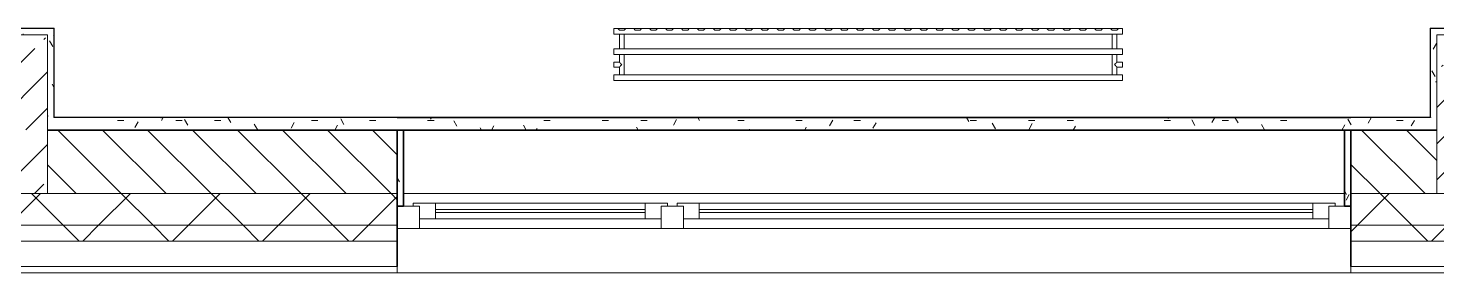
# Model space of a CAD drawing. Header units: millimetres. Extents: x 3914 to 443608, y -156176 to 78197.
# Drawn here: x 391339 to 395770, y -142677 to -141906 of the extents above; entities that cross this region are included whole.
import ezdxf

# ---------------------------------------------------------------- set-up
doc = ezdxf.new("R2010")
doc.units = ezdxf.units.MM
for name, color, linetype, lineweight in [('A-FLOR', 7, 'Continuous', 9), ('A-GLAZ', 7, 'Continuous', 9), ('A-GLAZ-1', 7, 'Continuous', 5), ('A-WALL', 7, 'Continuous', 5), ('A-WALL-1', 7, 'Continuous', 35), ('I-WALL', 7, 'Continuous', 5), ('S-COLS', 7, 'Continuous', 9), ('S-COLS-1', 7, 'Continuous', 5)]:
    doc.layers.add(name, color=color, linetype=linetype, lineweight=lineweight)
doc.layers.add('A-WALL-FNSH-1', color=9, linetype='Continuous', lineweight=5, true_color=0x808080)
doc.layers.add('M-EQPM-1', color=7, linetype='Continuous', lineweight=9, true_color=0xb2b2b2)
pattern_1 = [(45, (315419.7, -145976.68), (-141.42136, 141.42136), []), (135, (315419.7, -145976.68), (-141.42136, -141.42136), [])]
pattern_2 = [(0, (315419.7, -145976.68), (243.84, 60.96), [20.117, -162.763, 20.117, -162.763, -975.36]), (0, (315419.7, -145976.68), (243.84, 60.96), [-365.76, 20.117, -345.643, 20.117, -162.763, -426.72]), (0, (315419.7, -145976.68), (243.84, 60.96), [-914.4, 20.117, -101.803, 20.117, -284.683]), (120, (315511.14, -145946.2), (-174.71291, 180.691634), [20.117, -162.763, 20.117, -162.763, -975.36]), (120, (315511.14, -145946.2), (-174.71291, 180.691634), [-365.76, 20.117, -345.643, 20.117, -162.763, -426.72]), (120, (315511.14, -145946.2), (-174.71291, 180.691634), [-914.4, 20.117, -101.803, 20.117, -284.683]), (240, (315541.62, -145824.28), (-69.12709, -241.651634), [20.117, -162.763, 20.117, -162.763, -975.36]), (240, (315541.62, -145824.28), (-69.12709, -241.651634), [-365.76, 20.117, -345.643, 20.117, -162.763, -426.72]), (240, (315541.62, -145824.28), (-69.12709, -241.651634), [-914.4, 20.117, -101.803, 20.117, -284.683])]

# ---------------------------------------------------------------- blocks, each defined once
blk = doc.blocks.new('BSC_Колонна _Прямоугольная - 500х500-V524-Объем проектирования 3 этажа')
at = {"layer": 'S-COLS-1'}
h = blk.add_hatch(dxfattribs=at)
h.set_pattern_fill('FP_17', color=256, style=0, pattern_type=2)
h.set_pattern_definition([(45, (-75730, -3800), (-114.04925, 114.04925), []), (45, (-75615.95, -3800), (-114.04925, 114.04925), [201.613, -40.323, 6.706, -33.617])])
h.paths.add_polyline_path([(-30, -250), (250, -250), (250, 250), (-250, 250), (-250, -250), (-42.6, -250)])
for p, q in [((250, 250), (-250, 250)), ((-250, 250), (-250, -250)), ((250, -250), (250, 250)), ((-250, -250), (250, -250))]:
    blk.add_line(p, q, dxfattribs=at)
blk = doc.blocks.new('BSC_Колонна _Прямоугольная - 500х500-V525-Объем проектирования 3 этажа')
at = {"layer": 'S-COLS-1'}
h = blk.add_hatch(dxfattribs=at)
h.set_pattern_fill('FP_18', color=256, style=0, pattern_type=2)
h.set_pattern_definition([(45, (-80600, -3800), (-114.04925, 114.04925), []), (45, (-80485.95, -3800), (-114.04925, 114.04925), [201.613, -40.323, 6.706, -33.617])])
h.paths.add_polyline_path([(-250, -250), (250, -250), (250, 250), (-250, 250), (-250, -179.9)])
for p, q in [((250, 250), (-250, 250)), ((-250, 250), (-250, -250)), ((250, -250), (250, 250)), ((-250, -250), (250, -250))]:
    blk.add_line(p, q, dxfattribs=at)
blk = doc.blocks.new('120_Окно_СКБ_2Ст - 120_Окно_СКБ_2Ст 3000х2500 _мал_створка слева_-22809161-Объем проектирования 3 этажа')
at = {"layer": 'A-GLAZ'}
for p, q in [((-1500, -75), (-1500, -5)), ((-1500, -5), (-1430, -5)), ((-1430, -5), (-1430, -75)), ((600, -35), (-1430, -35)), ((-1430, -35), (-1430, -75)), ((-1380, -85), (-1380, -35)), ((550, -85), (550, -35)), ((600, -75), (600, -5)), ((600, -5), (670, -5)), ((600, -75), (600, -35)), ((670, -5), (670, -75)), ((1430, -35), (670, -35)), ((670, -35), (670, -75)), ((720, -85), (720, -35)), ((1380, -85), (1380, -35)), ((1430, -75), (1430, -5)), ((1430, -5), (1500, -5)), ((1430, -75), (1430, -35)), ((1500, -5), (1500, -75)), ((-1430, -75), (-1500, -75)), ((-1430, -75), (-1450, -75)), ((-1450, -75), (-1450, -85)), ((-1450, -85), (620, -85)), ((620, -85), (-1450, -85)), ((670, -75), (600, -75)), ((620, -75), (600, -75)), ((620, -85), (620, -75)), ((670, -75), (650, -75)), ((650, -75), (650, -85)), ((650, -85), (1450, -85)), ((1450, -85), (650, -85)), ((1500, -75), (1430, -75)), ((1450, -75), (1430, -75)), ((1450, -85), (1450, -75))]:
    blk.add_line(p, q, dxfattribs=at)
at = {"layer": 'A-GLAZ-1'}
for p, q in [((1500, -5), (-1500, -5)), ((-1480, -75), (-1450, -75)), ((-1380, -55), (550, -55)), ((550, -65), (-1380, -65)), ((620, -75), (650, -75)), ((720, -55), (1380, -55)), ((1380, -65), (720, -65)), ((1450, -75), (1480, -75))]:
    blk.add_line(p, q, dxfattribs=at)
blk = doc.blocks.new('radiator_prado_classic_z_tip_30_po exemplyaru - Classic Z Тип 30-500-V671-Объем проектирования 3 этажа')
at = {"layer": 'M-EQPM-1'}
for p, q in [((0, 228), (0, 210)), ((1600, 228), (0, 228)), ((0, 210), (0, 228)), ((0, 228), (12.5, 228)), ((12.5, 228), (37.5, 228)), ((37.5, 228), (12.5, 228)), ((12.5, 228), (37.5, 228)), ((12.5, 228), (17.5, 223)), ((12.5, 228), (17.5, 223)), ((32.5, 223), (17.5, 223)), ((17.5, 223), (32.5, 223)), ((32.5, 223), (37.5, 228)), ((37.5, 228), (32.5, 223)), ((37.5, 228), (62.5, 228)), ((62.5, 228), (87.5, 228)), ((87.5, 228), (62.5, 228)), ((62.5, 228), (87.5, 228)), ((62.5, 228), (67.5, 223)), ((62.5, 228), (67.5, 223)), ((82.5, 223), (67.5, 223)), ((67.5, 223), (82.5, 223)), ((82.5, 223), (87.5, 228)), ((87.5, 228), (82.5, 223)), ((87.5, 228), (112.5, 228)), ((112.5, 228), (137.5, 228)), ((137.5, 228), (112.5, 228)), ((112.5, 228), (137.5, 228)), ((112.5, 228), (117.5, 223)), ((112.5, 228), (117.5, 223)), ((132.5, 223), (117.5, 223)), ((117.5, 223), (132.5, 223)), ((132.5, 223), (137.5, 228)), ((137.5, 228), (132.5, 223)), ((137.5, 228), (162.5, 228)), ((162.5, 228), (187.5, 228)), ((187.5, 228), (162.5, 228)), ((162.5, 228), (187.5, 228)), ((162.5, 228), (167.5, 223)), ((162.5, 228), (167.5, 223)), ((182.5, 223), (167.5, 223)), ((167.5, 223), (182.5, 223)), ((182.5, 223), (187.5, 228)), ((187.5, 228), (182.5, 223)), ((189, 228), (212.5, 228)), ((212.5, 228), (237.5, 228)), ((237.5, 228), (212.5, 228)), ((212.5, 228), (237.5, 228)), ((212.5, 228), (217.5, 223)), ((212.5, 228), (217.5, 223)), ((232.5, 223), (217.5, 223)), ((217.5, 223), (232.5, 223)), ((232.5, 223), (237.5, 228)), ((237.5, 228), (232.5, 223)), ((237.5, 228), (262.5, 228)), ((262.5, 228), (287.5, 228)), ((287.5, 228), (262.5, 228)), ((262.5, 228), (287.5, 228)), ((262.5, 228), (267.5, 223)), ((262.5, 228), (267.5, 223)), ((282.5, 223), (267.5, 223)), ((267.5, 223), (282.5, 223)), ((282.5, 223), (287.5, 228)), ((287.5, 228), (282.5, 223)), ((287.5, 228), (312.5, 228)), ((312.5, 228), (337.5, 228)), ((337.5, 228), (312.5, 228)), ((312.5, 228), (337.5, 228)), ((312.5, 228), (317.5, 223)), ((312.5, 228), (317.5, 223)), ((332.5, 223), (317.5, 223)), ((317.5, 223), (332.5, 223)), ((332.5, 223), (337.5, 228)), ((337.5, 228), (332.5, 223)), ((337.5, 228), (362.5, 228)), ((362.5, 228), (387.5, 228)), ((387.5, 228), (362.5, 228)), ((362.5, 228), (387.5, 228)), ((362.5, 228), (367.5, 223)), ((362.5, 228), (367.5, 223)), ((382.5, 223), (367.5, 223)), ((367.5, 223), (382.5, 223)), ((382.5, 223), (387.5, 228)), ((387.5, 228), (382.5, 223)), ((387.5, 228), (412.5, 228)), ((412.5, 228), (437.5, 228)), ((437.5, 228), (412.5, 228)), ((412.5, 228), (437.5, 228)), ((412.5, 228), (417.5, 223)), ((412.5, 228), (417.5, 223)), ((432.5, 223), (417.5, 223)), ((417.5, 223), (432.5, 223)), ((432.5, 223), (437.5, 228)), ((437.5, 228), (432.5, 223)), ((437.5, 228), (462.5, 228)), ((462.5, 228), (487.5, 228)), ((487.5, 228), (462.5, 228)), ((462.5, 228), (487.5, 228)), ((462.5, 228), (467.5, 223)), ((462.5, 228), (467.5, 223)), ((482.5, 223), (467.5, 223)), ((467.5, 223), (482.5, 223)), ((482.5, 223), (487.5, 228)), ((487.5, 228), (482.5, 223)), ((487.5, 228), (512.5, 228)), ((512.5, 228), (537.5, 228)), ((537.5, 228), (512.5, 228)), ((512.5, 228), (537.5, 228)), ((512.5, 228), (517.5, 223)), ((512.5, 228), (517.5, 223)), ((532.5, 223), (517.5, 223)), ((517.5, 223), (532.5, 223)), ((532.5, 223), (537.5, 228)), ((537.5, 228), (532.5, 223)), ((537.5, 228), (562.5, 228)), ((562.5, 228), (587.5, 228)), ((587.5, 228), (562.5, 228)), ((562.5, 228), (587.5, 228)), ((562.5, 228), (567.5, 223)), ((562.5, 228), (567.5, 223)), ((582.5, 223), (567.5, 223)), ((567.5, 223), (582.5, 223)), ((582.5, 223), (587.5, 228)), ((587.5, 228), (582.5, 223)), ((587.5, 228), (612.5, 228)), ((612.5, 228), (637.5, 228)), ((637.5, 228), (612.5, 228)), ((612.5, 228), (637.5, 228)), ((612.5, 228), (617.5, 223)), ((612.5, 228), (617.5, 223)), ((632.5, 223), (617.5, 223)), ((617.5, 223), (632.5, 223)), ((632.5, 223), (637.5, 228)), ((637.5, 228), (632.5, 223)), ((637.5, 228), (662.5, 228)), ((662.5, 228), (687.5, 228)), ((687.5, 228), (662.5, 228)), ((662.5, 228), (687.5, 228)), ((662.5, 228), (667.5, 223)), ((662.5, 228), (667.5, 223)), ((682.5, 223), (667.5, 223)), ((667.5, 223), (682.5, 223)), ((682.5, 223), (687.5, 228)), ((687.5, 228), (682.5, 223)), ((687.5, 228), (712.5, 228)), ((712.5, 228), (737.5, 228)), ((737.5, 228), (712.5, 228)), ((712.5, 228), (737.5, 228)), ((712.5, 228), (717.5, 223)), ((712.5, 228), (717.5, 223)), ((732.5, 223), (717.5, 223)), ((717.5, 223), (732.5, 223)), ((732.5, 223), (737.5, 228)), ((737.5, 228), (732.5, 223)), ((737.5, 228), (762.5, 228)), ((762.5, 228), (787.5, 228)), ((787.5, 228), (762.5, 228)), ((762.5, 228), (787.5, 228)), ((762.5, 228), (767.5, 223)), ((762.5, 228), (767.5, 223)), ((782.5, 223), (767.5, 223)), ((767.5, 223), (782.5, 223)), ((782.5, 223), (787.5, 228)), ((787.5, 228), (782.5, 223)), ((787.5, 228), (812.5, 228)), ((812.5, 228), (837.5, 228)), ((837.5, 228), (812.5, 228)), ((812.5, 228), (837.5, 228)), ((812.5, 228), (817.5, 223)), ((812.5, 228), (817.5, 223)), ((832.5, 223), (817.5, 223)), ((817.5, 223), (832.5, 223)), ((832.5, 223), (837.5, 228)), ((837.5, 228), (832.5, 223)), ((837.5, 228), (862.5, 228)), ((862.5, 228), (887.5, 228)), ((887.5, 228), (862.5, 228)), ((862.5, 228), (887.5, 228)), ((862.5, 228), (867.5, 223)), ((862.5, 228), (867.5, 223)), ((882.5, 223), (867.5, 223)), ((867.5, 223), (882.5, 223)), ((882.5, 223), (887.5, 228)), ((887.5, 228), (882.5, 223)), ((887.5, 228), (912.5, 228)), ((912.5, 228), (937.5, 228)), ((937.5, 228), (912.5, 228)), ((912.5, 228), (937.5, 228)), ((912.5, 228), (917.5, 223)), ((912.5, 228), (917.5, 223)), ((932.5, 223), (917.5, 223)), ((917.5, 223), (932.5, 223)), ((932.5, 223), (937.5, 228)), ((937.5, 228), (932.5, 223)), ((937.5, 228), (962.5, 228)), ((962.5, 228), (987.5, 228)), ((987.5, 228), (962.5, 228)), ((962.5, 228), (987.5, 228)), ((962.5, 228), (967.5, 223)), ((962.5, 228), (967.5, 223)), ((982.5, 223), (967.5, 223)), ((967.5, 223), (982.5, 223)), ((982.5, 223), (987.5, 228)), ((987.5, 228), (982.5, 223)), ((987.5, 228), (1012.5, 228)), ((1012.5, 228), (1037.5, 228)), ((1037.5, 228), (1012.5, 228)), ((1012.5, 228), (1037.5, 228)), ((1012.5, 228), (1017.5, 223)), ((1012.5, 228), (1017.5, 223)), ((1032.5, 223), (1017.5, 223)), ((1017.5, 223), (1032.5, 223)), ((1032.5, 223), (1037.5, 228)), ((1037.5, 228), (1032.5, 223)), ((1037.5, 228), (1062.5, 228)), ((1062.5, 228), (1087.5, 228)), ((1087.5, 228), (1062.5, 228)), ((1062.5, 228), (1087.5, 228)), ((1062.5, 228), (1067.5, 223)), ((1062.5, 228), (1067.5, 223)), ((1082.5, 223), (1067.5, 223)), ((1067.5, 223), (1082.5, 223)), ((1082.5, 223), (1087.5, 228)), ((1087.5, 228), (1082.5, 223)), ((1087.5, 228), (1112.5, 228)), ((1112.5, 228), (1137.5, 228)), ((1137.5, 228), (1112.5, 228)), ((1112.5, 228), (1137.5, 228)), ((1112.5, 228), (1117.5, 223)), ((1112.5, 228), (1117.5, 223)), ((1132.5, 223), (1117.5, 223)), ((1117.5, 223), (1132.5, 223)), ((1132.5, 223), (1137.5, 228)), ((1137.5, 228), (1132.5, 223)), ((1137.5, 228), (1162.5, 228)), ((1162.5, 228), (1187.5, 228)), ((1187.5, 228), (1162.5, 228)), ((1162.5, 228), (1187.5, 228)), ((1162.5, 228), (1167.5, 223)), ((1162.5, 228), (1167.5, 223)), ((1182.5, 223), (1167.5, 223)), ((1167.5, 223), (1182.5, 223)), ((1182.5, 223), (1187.5, 228)), ((1187.5, 228), (1182.5, 223)), ((1187.5, 228), (1212.5, 228)), ((1212.5, 228), (1237.5, 228)), ((1237.5, 228), (1212.5, 228)), ((1212.5, 228), (1237.5, 228)), ((1212.5, 228), (1217.5, 223)), ((1212.5, 228), (1217.5, 223)), ((1232.5, 223), (1217.5, 223)), ((1217.5, 223), (1232.5, 223)), ((1232.5, 223), (1237.5, 228)), ((1237.5, 228), (1232.5, 223)), ((1237.5, 228), (1262.5, 228)), ((1262.5, 228), (1287.5, 228)), ((1287.5, 228), (1262.5, 228)), ((1262.5, 228), (1287.5, 228)), ((1262.5, 228), (1267.5, 223)), ((1262.5, 228), (1267.5, 223)), ((1282.5, 223), (1267.5, 223)), ((1267.5, 223), (1282.5, 223)), ((1282.5, 223), (1287.5, 228)), ((1287.5, 228), (1282.5, 223)), ((1287.5, 228), (1312.5, 228)), ((1312.5, 228), (1337.5, 228)), ((1337.5, 228), (1312.5, 228)), ((1312.5, 228), (1337.5, 228)), ((1312.5, 228), (1317.5, 223)), ((1312.5, 228), (1317.5, 223)), ((1332.5, 223), (1317.5, 223)), ((1317.5, 223), (1332.5, 223)), ((1332.5, 223), (1337.5, 228)), ((1337.5, 228), (1332.5, 223)), ((1337.5, 228), (1362.5, 228)), ((1362.5, 228), (1387.5, 228)), ((1387.5, 228), (1362.5, 228)), ((1362.5, 228), (1387.5, 228)), ((1362.5, 228), (1367.5, 223)), ((1362.5, 228), (1367.5, 223)), ((1382.5, 223), (1367.5, 223)), ((1367.5, 223), (1382.5, 223)), ((1382.5, 223), (1387.5, 228)), ((1387.5, 228), (1382.5, 223)), ((1387.5, 228), (1412.5, 228)), ((1412.5, 228), (1437.5, 228)), ((1437.5, 228), (1412.5, 228)), ((1412.5, 228), (1437.5, 228)), ((1412.5, 228), (1417.5, 223)), ((1412.5, 228), (1417.5, 223)), ((1432.5, 223), (1417.5, 223)), ((1417.5, 223), (1432.5, 223)), ((1432.5, 223), (1437.5, 228)), ((1437.5, 228), (1432.5, 223)), ((1437.5, 228), (1462.5, 228)), ((1462.5, 228), (1487.5, 228)), ((1487.5, 228), (1462.5, 228)), ((1462.5, 228), (1487.5, 228)), ((1462.5, 228), (1467.5, 223)), ((1462.5, 228), (1467.5, 223)), ((1482.5, 223), (1467.5, 223)), ((1467.5, 223), (1482.5, 223)), ((1482.5, 223), (1487.5, 228)), ((1487.5, 228), (1482.5, 223)), ((1487.5, 228), (1512.5, 228)), ((1512.5, 228), (1537.5, 228)), ((1537.5, 228), (1512.5, 228)), ((1512.5, 228), (1537.5, 228)), ((1512.5, 228), (1517.5, 223)), ((1512.5, 228), (1517.5, 223)), ((1532.5, 223), (1517.5, 223)), ((1517.5, 223), (1532.5, 223)), ((1532.5, 223), (1537.5, 228)), ((1537.5, 228), (1532.5, 223)), ((1537.5, 228), (1562.5, 228)), ((1562.5, 228), (1587.5, 228)), ((1587.5, 228), (1562.5, 228)), ((1562.5, 228), (1587.5, 228)), ((1562.5, 228), (1567.5, 223)), ((1562.5, 228), (1567.5, 223)), ((1582.5, 223), (1567.5, 223)), ((1567.5, 223), (1582.5, 223)), ((1582.5, 223), (1587.5, 228)), ((1587.5, 228), (1582.5, 223)), ((1587.5, 228), (1600, 228)), ((1600, 210), (1600, 228)), ((1600, 228), (1600, 210)), ((0, 210), (1600, 210)), ((17.8, 210), (0, 210)), ((17.5, 210), (17.5, 164)), ((17.5, 210), (17.5, 164)), ((17.8, 210), (17.5, 210)), ((17.5, 210), (17.8, 210)), ((17.8, 210), (17.5, 210)), ((17.5, 210), (32.5, 210)), ((19.7, 210), (17.8, 210)), ((17.8, 210), (19.7, 210)), ((32.2, 210), (17.8, 210)), ((21.2, 210), (19.7, 210)), ((19.7, 210), (25, 210)), ((32.2, 210), (21.2, 210)), ((25, 210), (28.7, 210)), ((28.7, 210), (32.2, 210)), ((32.5, 210), (32.2, 210)), ((32.2, 210), (32.5, 210)), ((32.5, 210), (32.2, 210)), ((1567.8, 210), (32.2, 210)), ((32.5, 164), (32.5, 210)), ((32.5, 164), (32.5, 210)), ((1567.5, 210), (1567.5, 164)), ((1567.5, 210), (1567.5, 164)), ((1567.8, 210), (1567.5, 210)), ((1567.5, 210), (1582.5, 210)), ((1567.8, 210), (1567.5, 210)), ((1567.5, 210), (1567.8, 210)), ((1582.2, 210), (1567.8, 210)), ((1568.5, 210), (1567.8, 210)), ((1567.8, 210), (1569.7, 210)), ((1582.2, 210), (1568.5, 210)), ((1569.7, 210), (1571.2, 210)), ((1571.2, 210), (1573.1, 210)), ((1573.1, 210), (1575, 210)), ((1575, 210), (1576.9, 210)), ((1576.9, 210), (1578.7, 210)), ((1578.7, 210), (1580.3, 210)), ((1580.3, 210), (1581.5, 210)), ((1581.5, 210), (1582.2, 210)), ((1582.5, 210), (1582.2, 210)), ((1582.5, 210), (1582.2, 210)), ((1582.2, 210), (1582.5, 210)), ((1600, 210), (1582.2, 210)), ((1582.5, 164), (1582.5, 210)), ((1582.5, 164), (1582.5, 210)), ((1600, 164), (0, 164)), ((0, 164), (0, 146)), ((0, 146), (0, 164)), ((0, 164), (17.8, 164)), ((0, 146), (1600, 146)), ((18.5, 146), (0, 146)), ((17.8, 164), (17.5, 164)), ((17.5, 164), (17.8, 164)), ((17.8, 164), (17.5, 164)), ((17.5, 164), (32.5, 164)), ((17.5, 146), (17.5, 121.5)), ((17.5, 146), (17.5, 121.5)), ((17.5, 146), (18.5, 146)), ((18.5, 146), (17.5, 146)), ((17.5, 146), (18.5, 146)), ((32.5, 146), (17.5, 146)), ((32.2, 164), (17.8, 164)), ((17.8, 164), (32.2, 164)), ((32.2, 164), (17.8, 164)), ((18.5, 146), (32.2, 146)), ((21.2, 146), (18.5, 146)), ((18.5, 146), (32.2, 146)), ((25, 146), (21.2, 146)), ((30.3, 146), (25, 146)), ((32.2, 146), (30.3, 146)), ((32.5, 164), (32.2, 164)), ((32.2, 164), (32.5, 164)), ((32.5, 164), (32.2, 164)), ((32.2, 164), (1567.8, 164)), ((32.2, 146), (32.5, 146)), ((32.5, 146), (32.2, 146)), ((32.2, 146), (32.5, 146)), ((1567.8, 146), (32.2, 146)), ((32.5, 82), (32.5, 146)), ((32.5, 82), (32.5, 146)), ((1567.8, 164), (1567.5, 164)), ((1567.5, 164), (1582.5, 164)), ((1567.8, 164), (1567.5, 164)), ((1567.5, 164), (1567.8, 164)), ((1567.5, 146), (1567.5, 82)), ((1567.5, 146), (1567.5, 82)), ((1567.5, 146), (1567.8, 146)), ((1582.5, 146), (1567.5, 146)), ((1567.5, 146), (1567.8, 146)), ((1567.8, 146), (1567.5, 146)), ((1582.2, 164), (1567.8, 164)), ((1573.1, 164), (1567.8, 164)), ((1567.8, 164), (1568.5, 164)), ((1567.8, 146), (1581.5, 146)), ((1567.8, 146), (1581.5, 146)), ((1568.5, 146), (1567.8, 146)), ((1568.5, 164), (1571.2, 164)), ((1571.2, 146), (1568.5, 146)), ((1571.2, 164), (1573.1, 164)), ((1581.5, 146), (1571.2, 146)), ((1578.7, 164), (1573.1, 164)), ((1573.1, 164), (1576.9, 164)), ((1576.9, 164), (1580.3, 164)), ((1582.2, 164), (1578.7, 164)), ((1580.3, 164), (1582.2, 164)), ((1581.5, 146), (1582.5, 146)), ((1581.5, 146), (1582.5, 146)), ((1582.5, 146), (1581.5, 146)), ((1600, 146), (1581.5, 146)), ((1582.5, 164), (1582.2, 164)), ((1582.5, 164), (1582.2, 164)), ((1582.2, 164), (1582.5, 164)), ((1582.2, 164), (1600, 164)), ((1582.5, 121.5), (1582.5, 146)), ((1582.5, 121.5), (1582.5, 146)), ((1600, 146), (1600, 164)), ((1600, 164), (1600, 146)), ((17.5, 121.5), (0, 121.5)), ((17.5, 121.5), (0, 121.5)), ((0, 121.5), (0, 120.5)), ((0, 106.5), (0, 121.5)), ((0, 120.5), (0, 107.5)), ((0, 120.5), (0, 119.3)), ((0, 114), (0, 120.5)), ((0, 120.5), (0, 120.5)), ((0, 119.3), (0, 117.8)), ((0, 117.8), (0, 114)), ((0, 114), (0, 110.3)), ((0, 107.5), (0, 114)), ((0, 110.3), (0, 108.7)), ((0, 108.7), (0, 107.5)), ((0, 107.5), (0, 106.5)), ((0, 107.5), (0, 107.5)), ((0, 106.5), (17.5, 106.5)), ((0, 106.5), (17.5, 106.5)), ((17.5, 106.5), (17.5, 82)), ((17.5, 106.5), (17.5, 82)), ((1600, 121.5), (1582.5, 121.5)), ((1600, 121.5), (1582.5, 121.5)), ((1582.5, 82), (1582.5, 106.5)), ((1582.5, 106.5), (1600, 106.5)), ((1582.5, 82), (1582.5, 106.5)), ((1582.5, 106.5), (1600, 106.5)), ((1600, 121.5), (1600, 106.5)), ((1600, 120.5), (1600, 121.5)), ((1600, 121.5), (1600, 120.5)), ((1600, 120.5), (1600, 121.5)), ((1600, 107.5), (1600, 120.5)), ((1600, 120.5), (1600, 107.5)), ((1600, 107.5), (1600, 120.5)), ((1600, 106.5), (1600, 107.5)), ((1600, 107.5), (1600, 106.5)), ((1600, 106.5), (1600, 107.5)), ((1600, 82), (0, 82)), ((0, 82), (0, 64)), ((0, 64), (0, 82)), ((0, 82), (18.5, 82)), ((1600, 64), (0, 64)), ((0, 64), (1600, 64)), ((18.5, 82), (17.5, 82)), ((17.5, 82), (18.5, 82)), ((18.5, 82), (17.5, 82)), ((17.5, 82), (32.5, 82)), ((30.3, 82), (18.5, 82)), ((18.5, 82), (19.7, 82)), ((32.2, 82), (18.5, 82)), ((19.7, 82), (32.2, 82)), ((32.2, 82), (30.3, 82)), ((32.5, 82), (32.2, 82)), ((32.2, 82), (32.5, 82)), ((32.5, 82), (32.2, 82)), ((32.2, 82), (1567.8, 82)), ((1567.8, 82), (1567.5, 82)), ((1567.5, 82), (1582.5, 82)), ((1567.8, 82), (1567.5, 82)), ((1567.5, 82), (1567.8, 82)), ((1581.5, 82), (1567.8, 82)), ((1580.3, 82), (1567.8, 82)), ((1567.8, 82), (1571.2, 82)), ((1571.2, 82), (1576.9, 82)), ((1576.9, 82), (1580.3, 82)), ((1581.5, 82), (1580.3, 82)), ((1580.3, 82), (1581.5, 82)), ((1582.5, 82), (1581.5, 82)), ((1582.5, 82), (1581.5, 82)), ((1581.5, 82), (1582.5, 82)), ((1581.5, 82), (1600, 82)), ((1600, 64), (1600, 82)), ((1600, 82), (1600, 64))]:
    blk.add_line(p, q, dxfattribs=at)
for points, knots in [([(18.5, 120.5), (18.4, 120.6), (18.3, 120.7), (18.1, 120.9), (17.9, 121.1), (17.8, 121.2), (17.7, 121.3), (17.5, 121.5), (17.5, 121.5), (17.5, 121.5)], [0.7142857, 0.7142857, 0.7142857, 0.7142857, 0.75, 0.7857143, 0.8214286, 0.8571429, 0.8928571, 0.9285714, 1, 1, 1, 1]), ([(17.5, 121.5), (17.5, 121.5), (17.5, 121.5), (17.7, 121.3), (17.8, 121.2), (17.9, 121.1), (18.1, 120.9), (18.3, 120.7), (18.4, 120.6), (18.5, 120.5)], [0, 0, 0, 0, 0.0714286, 0.1071429, 0.1428571, 0.1785714, 0.2142857, 0.25, 0.2857143, 0.2857143, 0.2857143, 0.2857143]), ([(17.5, 121.5), (17.5, 121.5), (17.5, 121.5), (17.7, 121.3), (17.8, 121.2), (17.9, 121.1), (18.1, 120.9), (18.3, 120.7), (18.4, 120.6), (18.5, 120.5)], [0, 0, 0, 0, 0.0714286, 0.1071429, 0.1428571, 0.1785714, 0.2142857, 0.25, 0.2857143, 0.2857143, 0.2857143, 0.2857143]), ([(25, 114), (24.5, 114.5), (23.6, 115.4), (22.4, 116.6), (21.6, 117.4), (21.1, 117.9), (20.8, 118.2), (20.5, 118.5), (20.2, 118.8), (19.8, 119.1), (19.6, 119.4), (19.3, 119.7), (19, 120), (18.7, 120.3), (18.5, 120.5), (18.3, 120.7), (18.1, 120.9), (17.9, 121.1), (17.8, 121.2), (17.7, 121.3), (17.5, 121.5), (17.5, 121.5), (17.5, 121.5)], [0, 0, 0, 0, 0.142857, 0.285714, 0.357143, 0.392857, 0.428571, 0.464286, 0.5, 0.535714, 0.571429, 0.607143, 0.642857, 0.678571, 0.714286, 0.75, 0.785714, 0.821429, 0.857143, 0.892857, 0.928571, 1, 1, 1, 1]), ([(17.5, 106.5), (17.5, 106.5), (17.5, 106.5), (17.7, 106.7), (17.8, 106.8), (17.9, 106.9), (18.1, 107.1), (18.3, 107.3), (18.5, 107.5), (18.7, 107.7), (19, 108), (19.3, 108.3), (19.6, 108.6), (19.8, 108.9), (20.3, 109.3), (20.7, 109.7), (21.1, 110.1), (21.6, 110.6), (22.4, 111.4), (23.6, 112.6), (24.5, 113.5), (25, 114)], [0, 0, 0, 0, 0.071429, 0.107143, 0.142857, 0.178571, 0.214286, 0.25, 0.285714, 0.321429, 0.357143, 0.392857, 0.428571, 0.464286, 0.5, 0.571429, 0.607143, 0.642857, 0.714286, 0.857143, 1, 1, 1, 1]), ([(17.5, 106.5), (17.5, 106.5), (17.5, 106.5), (17.7, 106.7), (17.8, 106.8), (17.9, 106.9), (18.1, 107.1), (18.3, 107.3), (18.4, 107.4), (18.5, 107.5)], [0, 0, 0, 0, 0.0714286, 0.1071429, 0.1428571, 0.1785714, 0.2142857, 0.25, 0.2857143, 0.2857143, 0.2857143, 0.2857143]), ([(18.5, 107.5), (18.4, 107.4), (18.3, 107.3), (18.1, 107.1), (17.9, 106.9), (17.8, 106.8), (17.7, 106.7), (17.5, 106.5), (17.5, 106.5), (17.5, 106.5)], [0.7142857, 0.7142857, 0.7142857, 0.7142857, 0.75, 0.7857143, 0.8214286, 0.8571429, 0.8928571, 0.9285714, 1, 1, 1, 1]), ([(18.5, 107.5), (18.4, 107.4), (18.3, 107.3), (18.1, 107.1), (17.9, 106.9), (17.8, 106.8), (17.7, 106.7), (17.5, 106.5), (17.5, 106.5), (17.5, 106.5)], [0.7142857, 0.7142857, 0.7142857, 0.7142857, 0.75, 0.7857143, 0.8214286, 0.8571429, 0.8928571, 0.9285714, 1, 1, 1, 1]), ([(22.1, 116.9), (21.9, 117.1), (21.6, 117.4), (21.1, 117.9), (20.8, 118.2), (20.5, 118.5), (20.2, 118.8), (19.9, 119.2), (19.7, 119.3), (19.6, 119.4)], [0.2857143, 0.2857143, 0.2857143, 0.2857143, 0.3571429, 0.3928571, 0.4285714, 0.4642857, 0.5, 0.5357143, 0.5714286, 0.5714286, 0.5714286, 0.5714286]), ([(19.6, 119.4), (19.7, 119.3), (19.9, 119.2), (20.3, 118.7), (20.6, 118.4), (20.8, 118.2)], [0.4285714, 0.4285714, 0.4285714, 0.4285714, 0.4642857, 0.5, 0.5714286, 0.5714286, 0.5714286, 0.5714286]), ([(19.6, 119.4), (19.7, 119.3), (19.8, 119.1), (20.3, 118.7), (20.7, 118.3), (21.1, 117.9), (21.6, 117.4), (21.9, 117.1), (22.1, 116.9)], [0.4285714, 0.4285714, 0.4285714, 0.4285714, 0.4642857, 0.5, 0.5714286, 0.6071429, 0.6428571, 0.7142857, 0.7142857, 0.7142857, 0.7142857]), ([(19.6, 108.6), (19.7, 108.7), (19.9, 108.8), (20.3, 109.3), (20.7, 109.7), (21.1, 110.1), (21.6, 110.6), (21.9, 110.9), (22.1, 111.1)], [0.4285714, 0.4285714, 0.4285714, 0.4285714, 0.4642857, 0.5, 0.5714286, 0.6071429, 0.6428571, 0.7142857, 0.7142857, 0.7142857, 0.7142857]), ([(22.1, 111.1), (21.9, 110.9), (21.6, 110.6), (21.1, 110.1), (20.8, 109.8), (20.5, 109.5), (20.2, 109.2), (19.8, 108.9), (19.7, 108.7), (19.6, 108.6)], [0.2857143, 0.2857143, 0.2857143, 0.2857143, 0.3571429, 0.3928571, 0.4285714, 0.4642857, 0.5, 0.5357143, 0.5714286, 0.5714286, 0.5714286, 0.5714286]), ([(20.8, 118.2), (20.9, 118.1), (21.1, 117.9), (21.6, 117.4), (21.9, 117.1), (22.1, 116.9)], [0.5714286, 0.5714286, 0.5714286, 0.5714286, 0.6071429, 0.6428571, 0.7142857, 0.7142857, 0.7142857, 0.7142857]), ([(22.1, 111.1), (21.9, 110.9), (21.6, 110.6), (21.1, 110.1), (20.9, 109.9), (20.8, 109.8)], [0.2857143, 0.2857143, 0.2857143, 0.2857143, 0.3571429, 0.3928571, 0.4285714, 0.4285714, 0.4285714, 0.4285714]), ([(1575, 114), (1575.5, 114.5), (1576.4, 115.4), (1577.6, 116.6), (1578.4, 117.4), (1578.9, 117.9), (1579.2, 118.2), (1579.5, 118.5), (1579.8, 118.8), (1580.1, 119.2), (1580.4, 119.4), (1580.7, 119.7), (1581, 120), (1581.3, 120.3), (1581.5, 120.5), (1581.7, 120.7), (1581.9, 120.9), (1582.1, 121.1), (1582.2, 121.2), (1582.3, 121.3), (1582.5, 121.5), (1582.5, 121.5), (1582.5, 121.5)], [0, 0, 0, 0, 0.142857, 0.285714, 0.357143, 0.392857, 0.428571, 0.464286, 0.5, 0.535714, 0.571429, 0.607143, 0.642857, 0.678571, 0.714286, 0.75, 0.785714, 0.821429, 0.857143, 0.892857, 0.928571, 1, 1, 1, 1]), ([(1582.5, 106.5), (1582.5, 106.5), (1582.5, 106.5), (1582.3, 106.7), (1582.2, 106.8), (1582.1, 106.9), (1581.9, 107.1), (1581.7, 107.3), (1581.5, 107.5), (1581.3, 107.7), (1581, 108), (1580.7, 108.3), (1580.4, 108.6), (1580.1, 108.8), (1579.7, 109.3), (1579.3, 109.7), (1578.9, 110.1), (1578.4, 110.6), (1577.6, 111.4), (1576.4, 112.6), (1575.5, 113.5), (1575, 114)], [0, 0, 0, 0, 0.071429, 0.107143, 0.142857, 0.178571, 0.214286, 0.25, 0.285714, 0.321429, 0.357143, 0.392857, 0.428571, 0.464286, 0.5, 0.571429, 0.607143, 0.642857, 0.714286, 0.857143, 1, 1, 1, 1]), ([(1580.4, 119.4), (1580.3, 119.3), (1580.1, 119.2), (1579.7, 118.7), (1579.3, 118.3), (1578.9, 117.9), (1578.4, 117.4), (1578.1, 117.1), (1577.9, 116.9)], [0.4285714, 0.4285714, 0.4285714, 0.4285714, 0.4642857, 0.5, 0.5714286, 0.6071429, 0.6428571, 0.7142857, 0.7142857, 0.7142857, 0.7142857]), ([(1579.2, 118.2), (1579.1, 118.1), (1578.9, 117.9), (1578.4, 117.4), (1578.1, 117.1), (1577.9, 116.9)], [0.5714286, 0.5714286, 0.5714286, 0.5714286, 0.6071429, 0.6428571, 0.7142857, 0.7142857, 0.7142857, 0.7142857]), ([(1577.9, 116.9), (1578.1, 117.1), (1578.4, 117.4), (1578.9, 117.9), (1579.1, 118.1), (1579.2, 118.2)], [0.2857143, 0.2857143, 0.2857143, 0.2857143, 0.3571429, 0.3928571, 0.4285714, 0.4285714, 0.4285714, 0.4285714]), ([(1577.9, 111.1), (1578.1, 110.9), (1578.4, 110.6), (1578.9, 110.1), (1579.2, 109.8), (1579.5, 109.5), (1579.8, 109.2), (1580.1, 108.8), (1580.3, 108.7), (1580.4, 108.6)], [0.2857143, 0.2857143, 0.2857143, 0.2857143, 0.3571429, 0.3928571, 0.4285714, 0.4642857, 0.5, 0.5357143, 0.5714286, 0.5714286, 0.5714286, 0.5714286]), ([(1577.9, 111.1), (1578.1, 110.9), (1578.4, 110.6), (1578.9, 110.1), (1579.1, 109.9), (1579.2, 109.8)], [0.2857143, 0.2857143, 0.2857143, 0.2857143, 0.3571429, 0.3928571, 0.4285714, 0.4285714, 0.4285714, 0.4285714]), ([(1579.2, 109.8), (1579.1, 109.9), (1578.9, 110.1), (1578.4, 110.6), (1578.1, 110.9), (1577.9, 111.1)], [0.5714286, 0.5714286, 0.5714286, 0.5714286, 0.6071429, 0.6428571, 0.7142857, 0.7142857, 0.7142857, 0.7142857]), ([(1580.4, 119.4), (1580.3, 119.3), (1580.1, 119.2), (1579.7, 118.7), (1579.4, 118.4), (1579.2, 118.2)], [0.4285714, 0.4285714, 0.4285714, 0.4285714, 0.4642857, 0.5, 0.5714286, 0.5714286, 0.5714286, 0.5714286]), ([(1580.4, 108.6), (1580.3, 108.7), (1580.1, 108.8), (1579.7, 109.3), (1579.4, 109.6), (1579.2, 109.8)], [0.4285714, 0.4285714, 0.4285714, 0.4285714, 0.4642857, 0.5, 0.5714286, 0.5714286, 0.5714286, 0.5714286]), ([(1582.5, 121.5), (1582.5, 121.5), (1582.5, 121.5), (1582.3, 121.3), (1582.2, 121.2), (1582.1, 121.1), (1581.9, 120.9), (1581.7, 120.7), (1581.6, 120.6), (1581.5, 120.5)], [0, 0, 0, 0, 0.0714286, 0.1071429, 0.1428571, 0.1785714, 0.2142857, 0.25, 0.2857143, 0.2857143, 0.2857143, 0.2857143]), ([(1582.5, 121.5), (1582.5, 121.5), (1582.5, 121.5), (1582.3, 121.3), (1582.2, 121.2), (1582.1, 121.1), (1581.9, 120.9), (1581.7, 120.7), (1581.6, 120.6), (1581.5, 120.5)], [0, 0, 0, 0, 0.0714286, 0.1071429, 0.1428571, 0.1785714, 0.2142857, 0.25, 0.2857143, 0.2857143, 0.2857143, 0.2857143]), ([(1581.5, 120.5), (1581.6, 120.6), (1581.7, 120.7), (1581.9, 120.9), (1582.1, 121.1), (1582.2, 121.2), (1582.3, 121.3), (1582.5, 121.5), (1582.5, 121.5), (1582.5, 121.5)], [0.7142857, 0.7142857, 0.7142857, 0.7142857, 0.75, 0.7857143, 0.8214286, 0.8571429, 0.8928571, 0.9285714, 1, 1, 1, 1]), ([(1581.5, 107.5), (1581.6, 107.4), (1581.7, 107.3), (1581.9, 107.1), (1582.1, 106.9), (1582.2, 106.8), (1582.3, 106.7), (1582.5, 106.5), (1582.5, 106.5), (1582.5, 106.5)], [0.7142857, 0.7142857, 0.7142857, 0.7142857, 0.75, 0.7857143, 0.8214286, 0.8571429, 0.8928571, 0.9285714, 1, 1, 1, 1]), ([(1581.5, 107.5), (1581.6, 107.4), (1581.7, 107.3), (1581.9, 107.1), (1582.1, 106.9), (1582.2, 106.8), (1582.3, 106.7), (1582.5, 106.5), (1582.5, 106.5), (1582.5, 106.5)], [0.7142857, 0.7142857, 0.7142857, 0.7142857, 0.75, 0.7857143, 0.8214286, 0.8571429, 0.8928571, 0.9285714, 1, 1, 1, 1]), ([(1582.5, 106.5), (1582.5, 106.5), (1582.5, 106.5), (1582.3, 106.7), (1582.2, 106.8), (1582.1, 106.9), (1581.9, 107.1), (1581.7, 107.3), (1581.6, 107.4), (1581.5, 107.5)], [0, 0, 0, 0, 0.0714286, 0.1071429, 0.1428571, 0.1785714, 0.2142857, 0.25, 0.2857143, 0.2857143, 0.2857143, 0.2857143])]:
    blk.add_open_spline(points, degree=3, knots=knots, dxfattribs=at)
for points in [[(19.6, 119.4), (19.5, 119.5), (19.3, 119.7), (19, 120), (18.7, 120.3), (18.6, 120.4), (18.5, 120.5)], [(18.5, 120.5), (18.6, 120.4), (18.7, 120.3), (19, 120), (19.3, 119.7), (19.5, 119.5), (19.6, 119.4)], [(18.5, 120.5), (18.6, 120.4), (18.7, 120.3), (19, 120), (19.3, 119.7), (19.5, 119.5), (19.6, 119.4)], [(18.5, 107.5), (18.6, 107.6), (18.7, 107.7), (19, 108), (19.3, 108.3), (19.5, 108.5), (19.6, 108.6)], [(19.6, 108.6), (19.5, 108.5), (19.3, 108.3), (19, 108), (18.7, 107.7), (18.6, 107.6), (18.5, 107.5)], [(19.6, 108.6), (19.5, 108.5), (19.3, 108.3), (19, 108), (18.7, 107.7), (18.6, 107.6), (18.5, 107.5)], [(20.8, 109.8), (20.7, 109.7), (20.5, 109.5), (20.2, 109.2), (19.9, 108.8), (19.7, 108.7), (19.6, 108.6)], [(25, 114), (24.5, 114.5), (23.6, 115.4), (22.6, 116.4), (22.1, 116.9)], [(22.1, 116.9), (22.6, 116.4), (23.6, 115.4), (24.5, 114.5), (25, 114)], [(22.1, 116.9), (22.6, 116.4), (23.6, 115.4), (24.5, 114.5), (25, 114)], [(25, 114), (24.5, 113.5), (23.6, 112.6), (22.6, 111.6), (22.1, 111.1)], [(25, 114), (24.5, 113.5), (23.6, 112.6), (22.6, 111.6), (22.1, 111.1)], [(22.1, 111.1), (22.6, 111.6), (23.1, 112.1), (23.6, 112.6)], [(23.6, 112.6), (24, 113), (24.5, 113.5), (25, 114)], [(1577.9, 116.9), (1577.4, 116.4), (1576.4, 115.4), (1575.5, 114.5), (1575, 114)], [(1577.9, 116.9), (1577.4, 116.4), (1576.4, 115.4), (1575.5, 114.5), (1575, 114)], [(1575, 114), (1575.5, 114.5), (1576.4, 115.4), (1577.4, 116.4), (1577.9, 116.9)], [(1575, 114), (1575.5, 113.5), (1576.4, 112.6), (1577.4, 111.6), (1577.9, 111.1)], [(1575, 114), (1575.5, 113.5), (1576.4, 112.6), (1577.4, 111.6), (1577.9, 111.1)], [(1577.9, 111.1), (1577.4, 111.6), (1576.4, 112.6), (1575.5, 113.5), (1575, 114)], [(1579.2, 118.2), (1579.3, 118.3), (1579.5, 118.5), (1579.8, 118.8), (1580.1, 119.2), (1580.3, 119.3), (1580.4, 119.4)], [(1579.2, 109.8), (1579.3, 109.7), (1579.5, 109.5), (1579.8, 109.2), (1580.1, 108.8), (1580.3, 108.7), (1580.4, 108.6)], [(1581.5, 120.5), (1581.4, 120.4), (1581.3, 120.3), (1581, 120), (1580.7, 119.7), (1580.5, 119.5), (1580.4, 119.4)], [(1581.5, 120.5), (1581.4, 120.4), (1581.3, 120.3), (1581, 120), (1580.7, 119.7), (1580.5, 119.5), (1580.4, 119.4)], [(1580.4, 119.4), (1580.5, 119.5), (1580.7, 119.7), (1581, 120), (1581.3, 120.3), (1581.4, 120.4), (1581.5, 120.5)], [(1580.4, 108.6), (1580.5, 108.5), (1580.7, 108.3), (1581, 108), (1581.3, 107.7), (1581.4, 107.6), (1581.5, 107.5)], [(1580.4, 108.6), (1580.5, 108.5), (1580.7, 108.3), (1581, 108), (1581.3, 107.7), (1581.4, 107.6), (1581.5, 107.5)], [(1581.5, 107.5), (1581.4, 107.6), (1581.3, 107.7), (1581, 108), (1580.7, 108.3), (1580.5, 108.5), (1580.4, 108.6)]]:
    blk.add_open_spline(points, degree=3, dxfattribs=at)

msp = doc.modelspace()

# ---------------------------------------------------------------- hatches: boundary and pattern name
at = {"layer": 'A-WALL'}
h = msp.add_hatch(dxfattribs=at)
h.set_pattern_fill('FP_2', color=256, style=0, pattern_type=2)
h.set_pattern_definition([(135, (315419.7, -145976.68), (-70.71068, -70.71068), [])])
h.paths.add_polyline_path([(396269.7, -142426.7), (396819.7, -142426.7), (396819.7, -142226.7), (396269.7, -142226.7)])
h.paths.add_polyline_path([(395545.5, -142426.7), (395769.7, -142426.7), (395769.7, -142226.7), (395499.7, -142226.7), (395499.7, -142426.7)])
h.paths.add_polyline_path([(398264.9, -142426.7), (398619.7, -142426.7), (398619.7, -142226.7), (397719.7, -142226.7), (397721, -142426.7)])
h.paths.add_polyline_path([(399519.7, -142426.7), (399619.7, -142426.7), (399619.7, -142226.7), (399519.7, -142226.7), (399519.7, -142421.4)])
h.paths.add_polyline_path([(391399.7, -142426.7), (392499.7, -142426.7), (392499.7, -142226.7), (391399.7, -142226.7), (391399.7, -142410)])
h = msp.add_hatch(dxfattribs=at)
h.set_pattern_fill('FP_24', color=256, style=0, pattern_type=2)
h.set_pattern_definition(pattern_1)
h.paths.add_polyline_path([(399899.7, -142526.7), (400121.3, -142526.7), (400119.7, -142426.7), (399519.7, -142426.7), (399519.7, -142526.7), (399896.6, -142526.7)])
h.paths.add_polyline_path([(398619.7, -142526.7), (398619.7, -142426.7), (397719.7, -142426.7), (397721, -142526.7), (398536.8, -142526.7)])
h.paths.add_polyline_path([(396289.7, -142526.7), (396819.7, -142526.7), (396819.7, -142426.7), (395499.7, -142426.7), (395499.7, -142526.7), (396269.7, -142526.7)])
h.paths.add_polyline_path([(392282.1, -142526.7), (392499.7, -142526.7), (392499.7, -142426.7), (391119.7, -142426.7), (391119.7, -142526.7), (391419.7, -142526.7)])
h = msp.add_hatch(dxfattribs=at)
h.set_pattern_fill('FP_24', color=256, style=0, pattern_type=2)
h.set_pattern_definition(pattern_1)
h.paths.add_polyline_path([(399896.6, -142576.7), (400221.3, -142576.7), (400221.3, -142526.7), (399519.7, -142526.7), (399519.7, -142576.7)])
h.paths.add_polyline_path([(397719.7, -142576.7), (398619.7, -142576.7), (398619.7, -142526.7), (397719.7, -142526.7), (397719.7, -142546.2)])
h.paths.add_polyline_path([(396633.2, -142576.7), (396819.7, -142576.7), (396819.7, -142526.7), (395499.7, -142526.7), (395499.7, -142576.7), (395545.5, -142576.7)])
h.paths.add_polyline_path([(392499.7, -142576.7), (392499.7, -142526.7), (391119.7, -142526.7), (391119.7, -142576.7), (392282.1, -142576.7)])
at = {"layer": 'I-WALL'}
h = msp.add_hatch(dxfattribs=at)
h.set_pattern_fill('FP_191', color=256, style=0, pattern_type=2)
h.set_pattern_definition(pattern_2)
h.paths.add_polyline_path([(391399.7, -141926.7), (391419.7, -141926.7), (391419.7, -141906.7), (391140.7, -141906.7), (391140.7, -141926.7), (391194.4, -141926.7)])
h = msp.add_hatch(dxfattribs=at)
h.set_pattern_fill('FP_191', color=256, style=0, pattern_type=2)
h.set_pattern_definition(pattern_2)
h.paths.add_polyline_path([(395769.7, -142186.7), (395769.7, -141906.7), (395749.7, -141906.7), (395749.7, -142185.7), (395755.7, -142186)])
h = msp.add_hatch(dxfattribs=at)
h.set_pattern_fill('FP_191', color=256, style=0, pattern_type=2)
h.set_pattern_definition(pattern_2)
h.paths.add_polyline_path([(391419.7, -142226.7), (391419.7, -141926.7), (391399.7, -141926.7), (391399.7, -142226.7), (391414.7, -142226.7)])
h = msp.add_hatch(dxfattribs=at)
h.set_pattern_fill('FP_191', color=256, style=0, pattern_type=2)
h.set_pattern_definition(pattern_2)
h.paths.add_polyline_path([(395749.7, -142226.7), (395769.7, -142226.7), (395769.7, -142186.7), (391419.7, -142186.7), (391419.7, -142226.7), (395545.5, -142226.7)])
h = msp.add_hatch(dxfattribs=at)
h.set_pattern_fill('FP_191', color=256, style=0, pattern_type=2)
h.set_pattern_definition(pattern_2)
h.paths.add_polyline_path([(392519.7, -142466.7), (392519.7, -142226.7), (392499.7, -142226.7), (392499.7, -142466.7)])
h = msp.add_hatch(dxfattribs=at)
h.set_pattern_fill('FP_191', color=256, style=0, pattern_type=2)
h.set_pattern_definition(pattern_2)
h.paths.add_polyline_path([(395479.7, -142466.7), (395499.7, -142466.7), (395499.7, -142226.7), (395479.7, -142226.7), (395479.7, -142456.7)])

# ---------------------------------------------------------------- linework, layer by layer
at = {"layer": 'A-FLOR'}
for p, q in [((391414.7, -141906.7), (391140.7, -141906.7)), ((396289.7, -141906.7), (395749.7, -141906.7)), ((395749.7, -141906.7), (395749.7, -142185.7)), ((395749.7, -142185.7), (391419.6, -142185.7))]:
    msp.add_line(p, q, dxfattribs=at)
at = {"layer": 'A-WALL'}
for p, q in [((391414.7, -141906.7), (391419.7, -141906.7)), ((391419.7, -141926.7), (391419.7, -142186.7)), ((392499.7, -142186.7), (391419.7, -142186.7)), ((395749.7, -142186.7), (395499.7, -142186.7)), ((392499.7, -142426.7), (391399.7, -142426.7)), ((392519.7, -142426.7), (395479.7, -142426.7)), ((395769.7, -142426.7), (395499.7, -142426.7)), ((391119.7, -142526.7), (392499.7, -142526.7)), ((395499.7, -142526.7), (396819.7, -142526.7)), ((391119.7, -142576.7), (392499.7, -142576.7)), ((395499.7, -142576.7), (396819.7, -142576.7)), ((391119.7, -142656.7), (392499.7, -142656.7)), ((395499.7, -142676.7), (392499.7, -142676.7)), ((395499.7, -142656.7), (396819.7, -142656.7))]:
    msp.add_line(p, q, dxfattribs=at)
at = {"layer": 'A-WALL-1'}
for p, q in [((395499.7, -142186.7), (392499.7, -142186.7)), ((395749.7, -142185.7), (395749.7, -142186.7)), ((391399.7, -142226.7), (395769.7, -142226.7)), ((392499.7, -142226.7), (392499.7, -142656.7)), ((392519.7, -142466.7), (392519.7, -142226.7)), ((395479.7, -142226.7), (395479.7, -142466.7)), ((395499.7, -142656.7), (395499.7, -142226.7)), ((392499.7, -142466.7), (392519.7, -142466.7)), ((395479.7, -142466.7), (395499.7, -142466.7))]:
    msp.add_line(p, q, dxfattribs=at)
at = {"layer": 'A-WALL-FNSH-1'}
for p, q in [((391420.7, -141905.7), (391140.7, -141905.7)), ((391419.7, -141906.7), (391419.7, -141926.7)), ((391420.7, -142185.7), (391420.7, -141905.7)), ((395748.7, -141905.7), (395748.7, -142185.7)), ((396290.7, -141905.7), (395748.7, -141905.7)), ((392499.7, -142186.7), (392499.7, -142185.7)), ((395499.7, -142185.7), (395499.7, -142186.7)), ((392520.7, -142466.7), (392520.7, -142226.7)), ((395478.7, -142226.7), (395478.7, -142466.7)), ((392519.7, -142466.7), (392520.7, -142466.7)), ((395478.7, -142466.7), (395479.7, -142466.7)), ((391277.7, -142676.7), (392499.7, -142676.7)), ((392499.7, -142676.7), (392499.7, -142656.7)), ((395499.7, -142656.7), (395499.7, -142676.7)), ((395499.7, -142676.7), (396819.7, -142676.7))]:
    msp.add_line(p, q, dxfattribs=at)
at = {"layer": 'I-WALL'}
msp.add_line((395479.7, -142426.7), (392519.7, -142426.7), dxfattribs=at)

# ---------------------------------------------------------------- block references
at = {"layer": 'A-GLAZ', "color": 3, "rotation": 180}
msp.add_blockref('120_Окно_СКБ_2Ст - 120_Окно_СКБ_2Ст 3000х2500 _мал_створка слева_-22809161-Объем проектирования 3 этажа', (393999.7, -142541.7), dxfattribs=at)
at = {"layer": 'M-EQPM-1'}
msp.add_blockref('radiator_prado_classic_z_tip_30_po exemplyaru - Classic Z Тип 30-500-V671-Объем проектирования 3 этажа', (393180.9, -142134.7), dxfattribs=at)
at = {"layer": 'S-COLS'}
for name, p in [('BSC_Колонна _Прямоугольная - 500х500-V524-Объем проектирования 3 этажа', (391149.7, -142176.7)), ('BSC_Колонна _Прямоугольная - 500х500-V525-Объем проектирования 3 этажа', (396019.7, -142176.7))]:
    msp.add_blockref(name, p, dxfattribs=at)

doc.saveas('drawing.dxf')
